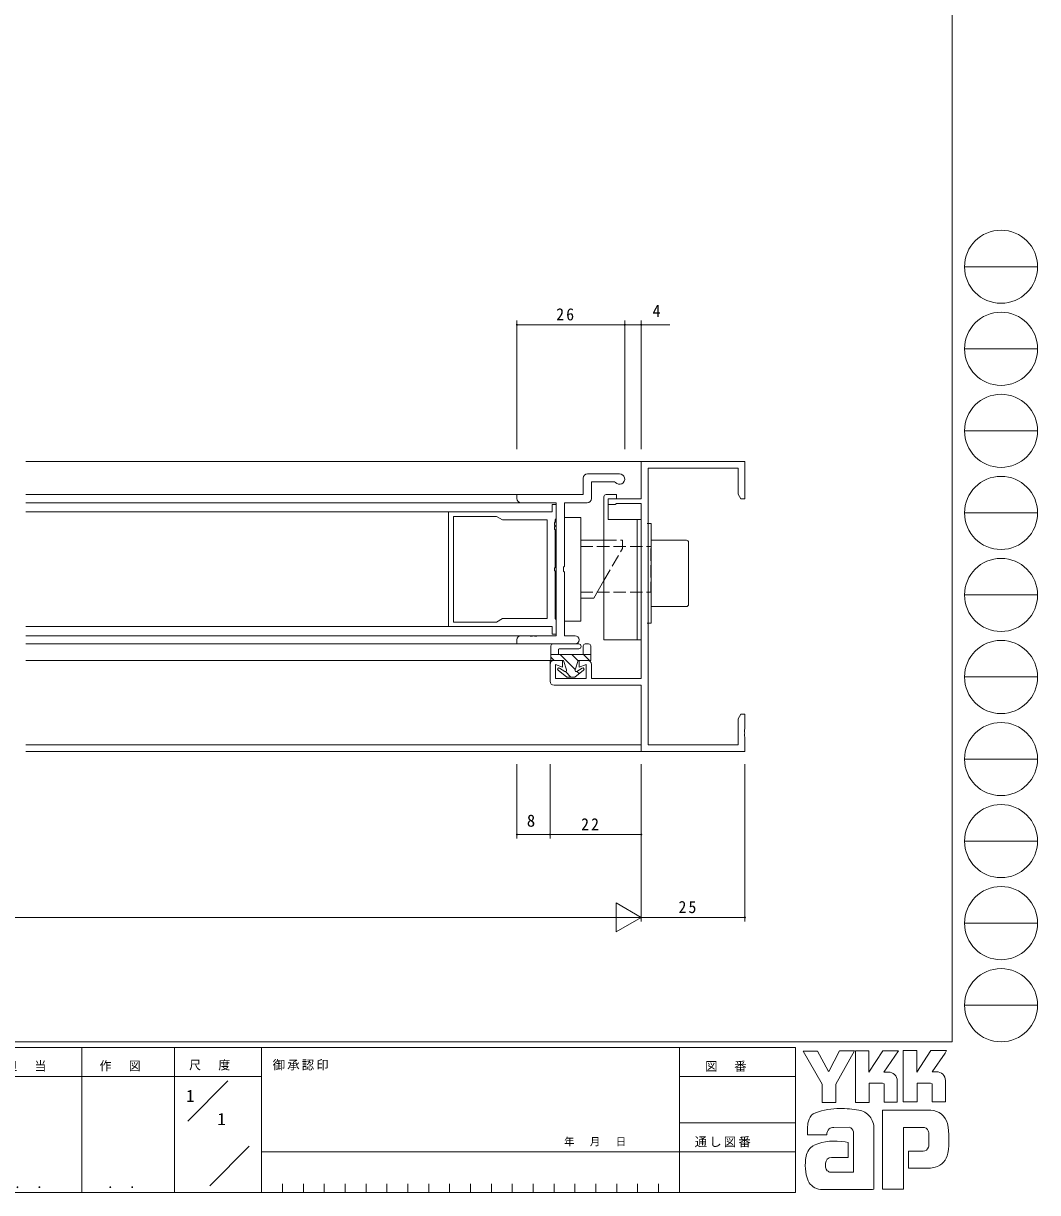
# Model space of a CAD drawing. Units: millimetres on the paper. Extents: x -420 to 373, y -297 to 267.
# Drawn here: x 128.2 to 372.9, y -297 to -14.9 of the extents above; entities that cross this region are included whole.
import ezdxf
from ezdxf.enums import TextEntityAlignment as Align

# ---------------------------------------------------------------- set-up
doc = ezdxf.new("R2010")
doc.units = ezdxf.units.MM
doc.linetypes.add('DASHED3', pattern=[4, 3, -1])
for name, color, linetype, lineweight in [('0-1_YKK_ZWAK', 7, 'Continuous', 9), ('0-3_YKK_11', 7, 'Continuous', 9), ('0-4_YKK_12', 2, 'Continuous', 9), ('0-5_YKK_13', 4, 'Continuous', 9), ('0-6_YKK_D', 6, 'Continuous', 9)]:
    doc.layers.add(name, color=color, linetype=linetype, lineweight=lineweight)
doc.layers.add('0-2_USER1', color=7, linetype='Continuous')
doc.styles.add('ＭＳ ゴシック', font='')
doc.styles.get('ＭＳ ゴシック').set_extended_font_data('MS Gothic')

msp = doc.modelspace()

# ---------------------------------------------------------------- linework, layer by layer
at = {"layer": '0-1_YKK_ZWAK'}
for p, q in [((352.3, 264.4), (352.3, -260.6)), ((355.276, -73.616), (372.916, -73.616)), ((355.276, -93.412), (372.916, -93.412)), ((355.276, -113.208), (372.916, -113.208)), ((355.276, -133.004), (372.916, -133.004)), ((355.276, -152.8), (372.916, -152.8)), ((355.276, -172.596), (372.916, -172.596)), ((355.276, -192.392), (372.916, -192.392)), ((355.276, -212.188), (372.916, -212.188)), ((355.276, -231.984), (372.916, -231.984)), ((355.276, -251.78), (372.916, -251.78)), ((352.3, -260.6), (-417.7, -260.6)), ((314.5, -262), (-417.7, -262)), ((142.3, -262), (142.3, -297)), ((164.7, -262), (164.7, -297)), ((185.7, -262), (185.7, -297)), ((286.5, -262), (286.5, -297)), ((314.5, -262), (314.5, -297)), ((316.337, -262.906), (319.851, -262.906)), ((320.932, -270.799), (316.337, -262.906)), ((325.136, -262.798), (322.581, -267.771)), ((328.96, -275.231), (328.96, -262.825)), ((340.474, -262.717), (343.745, -262.717)), ((340.474, -275.123), (340.474, -262.717)), ((347.178, -262.717), (350.962, -262.717)), ((350.583, -263.365), (347.461, -267.825)), ((350.962, -262.717), (350.583, -263.365)), ((336.879, -267.906), (335.84, -267.906)), ((348.501, -267.825), (347.461, -267.825)), ((165.684, -268.999), (97.5, -268.999)), ((165.684, -268.999), (185.7, -268.999)), ((167.87, -279.736), (177.564, -270.043)), ((286.5, -269), (314.5, -269)), ((335.474, -270.582), (332.284, -270.582)), ((339.042, -270.069), (339.042, -275.15)), ((343.88, -270.555), (343.88, -275.123)), ((347.069, -270.555), (343.88, -270.555)), ((347.502, -270.717), (347.069, -270.555)), ((347.502, -275.096), (347.502, -270.717)), ((350.664, -270.069), (350.664, -275.096)), ((343.88, -275.123), (340.474, -275.123)), ((347.502, -275.046), (347.553, -275.096)), ((350.664, -275.096), (347.502, -275.096)), ((347.124, -277.096), (335.528, -277.096)), ((335.528, -277.096), (335.528, -296.206)), ((286.5, -280.199), (314.5, -280.199)), ((317.418, -283.07), (317.418, -281.141)), ((327.446, -281.205), (323.748, -281.275)), ((333.419, -281.583), (333.419, -296.179)), ((340.555, -281.259), (345.204, -281.259)), ((340.555, -296.206), (340.555, -281.259)), ((322.067, -283.07), (317.418, -283.07)), ((328.527, -292.071), (328.527, -282.34)), ((346.673, -282.756), (346.691, -285.391)), ((173.172, -295.345), (182.696, -285.821)), ((185.7, -287.2), (286.5, -287.2)), ((314.5, -287.199), (286.5, -287.199)), ((341.772, -286.989), (341.772, -291.125)), ((345.313, -286.989), (341.772, -286.989)), ((327.176, -288.53), (323.181, -288.535)), ((322.905, -292.071), (328.527, -292.071)), ((328.095, -292.071), (328.446, -292.071)), ((328.527, -292.07), (328.528, -292.071)), ((341.772, -291.125), (347.097, -291.125)), ((347.097, -291.125), (348.178, -290.882)), ((190.74, -294.9), (190.74, -297)), ((195.78, -294.9), (195.78, -297)), ((200.82, -294.9), (200.82, -297)), ((205.86, -294.9), (205.86, -297)), ((210.9, -294.9), (210.9, -297)), ((215.94, -294.9), (215.94, -297)), ((220.98, -294.9), (220.98, -297)), ((226.02, -294.9), (226.02, -297)), ((231.06, -294.9), (231.06, -297)), ((236.1, -294.9), (236.1, -297)), ((241.14, -294.9), (241.14, -297)), ((246.18, -294.9), (246.18, -297)), ((251.22, -294.9), (251.22, -297)), ((256.26, -294.9), (256.26, -297)), ((261.3, -294.9), (261.3, -297)), ((266.34, -294.9), (266.34, -297)), ((271.38, -294.9), (271.38, -297)), ((276.42, -294.9), (276.42, -297)), ((281.46, -294.9), (281.46, -297)), ((333.419, -296.179), (333.095, -296.233)), ((-417.7, -297), (314.5, -297)), ((322.067, -296.26), (320.58, -296.26)), ((333.095, -296.233), (322.067, -296.26))]:
    msp.add_line(p, q, dxfattribs=at)
for points in [[(319.851, -262.906), (322.364, -267.609), (322.581, -267.771)], [(325.136, -262.798), (328.762, -262.798), (324.23, -270.826)], [(328.96, -262.825), (332.176, -262.825), (332.176, -267.923), (335.555, -262.771)], [(335.555, -262.771), (339.38, -262.771), (335.84, -267.906)], [(343.745, -262.717), (343.745, -267.908), (347.178, -262.717)], [(324.23, -270.826), (324.23, -275.258), (320.932, -275.258), (320.932, -270.799)], [(332.284, -270.582), (332.284, -275.231), (328.96, -275.231)], [(339.042, -275.15), (335.906, -275.15), (335.906, -270.744), (335.474, -270.582)], [(326.473, -284.773), (327.176, -284.935), (327.176, -288.53)], [(335.528, -296.206), (339.772, -296.206), (340.555, -296.206)]]:
    msp.add_lwpolyline(points, dxfattribs=at)
for centre in [(364.096, -73.616), (364.096, -93.412), (364.096, -113.208), (364.096, -133.004), (364.096, -152.8), (364.096, -172.596), (364.096, -192.392), (364.096, -212.188), (364.096, -231.984), (364.096, -251.78)]:
    msp.add_circle(centre, 8.82, dxfattribs=at)
for centre, radius, start, end in [((336.879, -270.069), 2.163, 0.00165, 89.99603), ((348.501, -269.988), 2.163, 0.00165, 89.99603), ((320.106, -280.055), 2.444, 109.02126, 161.51263), ((325.222, -294.401), 17.68, 89.89165, 109.30847), ((325.741, -297.463), 20.748, 78.78009, 91.46938), ((329.03, -281.496), 4.449, 40.66422, 80.31693), ((328.809, -281.485), 4.612, 358.78058, 38.76563), ((346.972, -281.44), 4.341, 14.44571, 87.08746), ((322.459, -281.166), 5.037, 158.41083, 179.71774), ((324.175, -283.007), 2.109, 138.46381, 181.71359), ((323.615, -282.971), 1.701, 85.50551, 126.78038), ((326.956, -282.754), 1.625, 14.75519, 72.44994), ((345.365, -282.479), 1.229, 16.43123, 96.91661), ((330.666, -284.187), 20.86, 350.99026, 10.67624), ((324.02, -297.854), 13.309, 79.38097, 112.05824), ((343.031, -283.208), 3.673, 4.93422, 17.03551), ((320.927, -288.927), 3.908, 121.8271, 169.08475), ((345.314, -285.684), 1.306, 269.95467, 342.90144), ((343.01, -285.041), 3.697, 343.6902, 354.75362), ((347.035, -286.745), 4.291, 285.4429, 349.90448), ((327.949, -290.395), 11.082, 168.76372, 199.80078), ((324.082, -290.328), 2.369, 171.08202, 216.71922), ((323.19, -289.979), 1.445, 90.33952, 178.03638), ((323.15, -290.565), 1.526, 230.97279, 260.7549), ((320.94, -292.443), 3.823, 207.31435, 263.59464)]:
    msp.add_arc(centre, radius, start, end, dxfattribs=at)
at = {"layer": '0-3_YKK_11'}
for p, q in [((277.3, -120.6), (302.3, -120.6)), ((277.3, -129.6), (277.3, -120.6)), ((302.3, -120.6), (302.3, -129.6)), ((272.051, -123.6), (264.301, -123.6)), ((300.67, -122.23), (278.93, -122.23)), ((278.93, -122.23), (278.93, -188.97)), ((300.67, -128.509), (300.67, -122.23)), ((263.301, -124.6), (263.301, -128.6)), ((265.251, -125.55), (270.866, -125.55)), ((265.251, -129.55), (265.251, -125.55)), ((270.866, -125.55), (271.095, -125.656)), ((247.301, -128.6), (247.301, -129.55)), ((263.301, -128.6), (247.301, -128.6)), ((269.3, -129.6), (277.3, -129.6)), ((269.3, -131), (269.3, -129.6)), ((301.3, -129.6), (300.67, -128.509)), ((302.3, -129.6), (301.3, -129.6)), ((248.301, -130.55), (256.801, -130.55)), ((255.799, -130.95), (255.799, -132.75)), ((256.799, -130.95), (255.799, -130.95)), ((256.799, -134.38), (256.799, -130.95)), ((256.801, -130.55), (256.801, -162.65)), ((258.751, -130.55), (264.251, -130.55)), ((258.751, -145.858), (258.751, -130.55)), ((271, -131), (269.3, -131)), ((271.3, -130.7), (271, -131)), ((277.3, -130.7), (271.3, -130.7)), ((277.3, -172.97), (277.3, -130.7)), ((230.799, -132.75), (230.799, -146.6)), ((255.799, -132.75), (230.799, -132.75)), ((231.999, -159.35), (231.999, -133.85)), ((231.999, -133.85), (242.362, -133.85)), ((231.999, -159.35), (231.999, -133.85)), ((242.362, -133.85), (243.799, -134.68)), ((243.799, -134.68), (254.569, -134.68)), ((254.569, -134.68), (254.569, -158.52)), ((256.379, -135.375), (256.499, -135.192)), ((256.379, -135.925), (256.379, -135.375)), ((256.499, -134.68), (256.799, -134.38)), ((256.499, -135.192), (256.499, -134.68)), ((256.499, -136.108), (256.379, -135.925)), ((256.379, -136.375), (256.499, -136.192)), ((256.379, -136.925), (256.379, -136.375)), ((256.499, -137.108), (256.379, -136.925)), ((256.499, -136.192), (256.499, -136.108)), ((256.499, -146.142), (256.499, -137.108)), ((230.799, -146.6), (230.799, -160.45)), ((256.379, -146.325), (256.499, -146.142)), ((256.379, -146.875), (256.379, -146.325)), ((258.563, -146.136), (258.751, -145.858)), ((258.563, -147.063), (258.563, -146.136)), ((256.499, -147.058), (256.379, -146.875)), ((256.499, -158.52), (256.499, -147.058)), ((258.751, -147.342), (258.563, -147.063)), ((258.751, -162.65), (258.751, -147.342)), ((230.799, -160.45), (255.799, -160.45)), ((242.362, -159.35), (231.999, -159.35)), ((243.799, -158.52), (242.362, -159.35)), ((254.569, -158.52), (243.799, -158.52)), ((255.799, -160.45), (255.799, -162.25)), ((256.799, -158.82), (256.499, -158.52)), ((256.799, -162.25), (256.799, -158.82)), ((250.337, -162.65), (248.301, -162.65)), ((250.521, -162.77), (250.337, -162.65)), ((251.071, -162.77), (250.521, -162.77)), ((251.254, -162.65), (251.071, -162.77)), ((251.337, -162.65), (251.254, -162.65)), ((251.521, -162.77), (251.337, -162.65)), ((252.071, -162.77), (251.521, -162.77)), ((252.254, -162.65), (252.071, -162.77)), ((256.801, -162.65), (252.254, -162.65)), ((255.799, -162.25), (256.799, -162.25)), ((261.326, -162.65), (258.751, -162.65)), ((247.301, -163.65), (247.301, -164.6)), ((247.301, -164.6), (261.326, -164.6)), ((256.3, -168.6), (258.3, -168.6)), ((258.3, -168.6), (258.3, -170.219)), ((262.3, -168.6), (264.3, -168.6)), ((262.3, -170.219), (262.3, -168.6)), ((255.3, -173.6), (255.3, -169.6)), ((256.6, -169.6), (256.6, -172.97)), ((258.3, -170.219), (256.6, -169.6)), ((264, -169.6), (262.3, -170.219)), ((264, -172.97), (264, -169.6)), ((265.3, -169.6), (265.3, -172.97)), ((277.3, -174.6), (256.3, -174.6)), ((256.6, -172.97), (264, -172.97)), ((265.3, -172.97), (277.3, -172.97)), ((277.3, -190.6), (277.3, -174.6)), ((300.67, -182.691), (301.3, -181.6)), ((300.67, -188.97), (300.67, -182.691)), ((301.3, -181.6), (302.3, -181.6)), ((302.3, -181.6), (302.3, -185.142)), ((302.3, -185.142), (302.18, -185.325)), ((302.18, -185.325), (302.18, -185.875)), ((302.18, -185.875), (302.3, -186.058)), ((302.3, -186.142), (302.18, -186.325)), ((302.3, -186.058), (302.3, -186.142)), ((278.93, -188.97), (300.67, -188.97)), ((302.18, -186.325), (302.18, -186.875)), ((302.18, -186.875), (302.3, -187.058)), ((302.3, -187.058), (302.3, -190.6)), ((302.3, -190.6), (277.3, -190.6))]:
    msp.add_line(p, q, dxfattribs=at)
for centre, radius, start, end in [((264.301, -124.6), 1, 90, 179.99998), ((272.051, -124.85), 1.25, 220.17789, 89.99997), ((248.301, -129.55), 1, 180, 269.99998), ((264.251, -129.55), 1, 270, 359.99998), ((248.301, -163.65), 1, 90, 179.99998), ((261.326, -163.625), 0.975, 0, 89.99998), ((261.326, -163.625), 0.975, 269.99985, 359.99983), ((256.3, -169.6), 1, 90, 179.99998), ((264.3, -169.6), 1, 0, 89.99998), ((256.3, -173.6), 1, 180, 269.99998)]:
    msp.add_arc(centre, radius, start, end, dxfattribs=at)
at = {"layer": '0-4_YKK_12'}
for p, q in [((277.401, -120.6), (128.8, -120.6)), ((252.776, -128.6), (128.8, -128.6)), ((256.501, -130.55), (128.8, -130.55)), ((255.499, -132.75), (128.8, -132.75)), ((255.499, -160.45), (128.8, -160.45)), ((256.501, -162.65), (128.8, -162.65)), ((252.776, -164.6), (128.8, -164.6)), ((255.3, -168.6), (128.8, -168.6)), ((255.3, -168.6), (255.3, -169.6)), ((277.3, -188.97), (128.8, -188.97)), ((277.6, -190.6), (128.8, -190.6))]:
    msp.add_line(p, q, dxfattribs=at)
at = {"layer": '0-5_YKK_13'}
for p, q in [((268.299, -163.6), (268.3, -129.051)), ((268.797, -128.6), (271.297, -128.601)), ((271.298, -129.6), (271.298, -128.6)), ((258.751, -134.1), (262.749, -134.1)), ((262.748, -134.1), (262.748, -159.1)), ((276.3, -134.6), (276.3, -163.6)), ((278.7, -135.6), (279.7, -135.6)), ((279.7, -135.6), (279.7, -159.6)), ((262.748, -139.6), (268.3, -139.6)), ((279.7, -139.6), (288.2, -139.6)), ((288.7, -140.1), (288.7, -155.1)), ((265.82, -153.6), (268.299, -149.305)), ((262.749, -153.6), (265.82, -153.6)), ((279.7, -155.6), (288.2, -155.6)), ((258.751, -159.1), (262.749, -159.1)), ((278.7, -159.6), (279.7, -159.6)), ((268.299, -163.6), (277.3, -163.6)), ((255.5, -168.6), (255.5, -165.1)), ((262.2, -164.6), (256, -164.6)), ((257.3, -166), (257.3, -167.2)), ((257.5, -165.8), (262.2, -165.8)), ((263.3, -167.2), (263.3, -165.1)), ((263.8, -164.6), (264.6, -164.6)), ((265.1, -165.1), (265.1, -168.6)), ((255.5, -167.2), (265.1, -167.2)), ((256.29, -168.6), (255.5, -167.81)), ((258.5, -168.6), (255.5, -168.6)), ((261.343, -170.825), (257.719, -167.2)), ((258.5, -168.6), (259.284, -170.903)), ((262.061, -168.714), (260.547, -167.2)), ((262.1, -168.6), (261.316, -170.903)), ((265.1, -168.6), (262.1, -168.6)), ((264.775, -168.6), (263.375, -167.2)), ((257.213, -170.935), (259.3, -172.6)), ((258.84, -171.254), (257.56, -170.446)), ((260.29, -172.6), (258.99, -171.3)), ((263.387, -170.935), (261.3, -172.6)), ((261.76, -171.254), (263.04, -170.446)), ((262.311, -171.793), (261.768, -171.249)), ((261.3, -172.6), (259.3, -172.6))]:
    msp.add_line(p, q, dxfattribs=at)
at = {"layer": '0-5_YKK_13', "linetype": 'DASHED3'}
for p, q in [((268.3, -139.6), (272.747, -139.6)), ((272.749, -139.601), (272.749, -141.6)), ((262.598, -141.1), (279.598, -141.1)), ((268.299, -149.305), (272.748, -141.601)), ((279.598, -141.6), (279.598, -152.1)), ((262.598, -152.1), (279.598, -152.1))]:
    msp.add_line(p, q, dxfattribs=at)
at = {"layer": '0-5_YKK_13'}
msp.add_lwpolyline([(269.301, -130.7), (269.301, -134.6), (277.301, -134.6)], dxfattribs=at)
for centre, radius, start, end in [((268.797, -129.1), 0.5, 90, 180.06297), ((288.2, -140.1), 0.5, 0, 90), ((288.2, -155.1), 0.5, 270, 0), ((256, -165.1), 0.5, 90, 180), ((257.5, -166), 0.2, 90, 180), ((262.2, -165.2), 0.6, 270, 90), ((263.8, -165.1), 0.5, 90, 180), ((264.6, -165.1), 0.5, 0, 90), ((257.4, -170.7), 0.3, 57.75244, 231.41034), ((259, -171), 0.3, 237.75244, 18.79733), ((261.6, -171), 0.3, 161.20265, 302.24754), ((263.2, -170.7), 0.3, 308.58965, 122.24754)]:
    msp.add_arc(centre, radius, start, end, dxfattribs=at)
at = {"layer": '0-6_YKK_D'}
for p, q in [((247.301, -117.6), (247.301, -86.6)), ((273.301, -117.6), (273.301, -86.6)), ((273.301, -117.6), (273.301, -86.6)), ((277.3, -117.6), (277.3, -86.6)), ((247.301, -87.6), (273.301, -87.6)), ((273.301, -87.6), (277.3, -87.6)), ((277.3, -87.6), (284.2, -87.6)), ((247.301, -193.6), (247.301, -211.6)), ((255.3, -193.6), (255.3, -211.6)), ((255.3, -193.6), (255.3, -211.6)), ((277.3, -193.6), (277.3, -211.6)), ((277.3, -193.6), (277.3, -231.6)), ((277.3, -193.6), (277.3, -231.6)), ((302.3, -193.6), (302.3, -231.6)), ((255.3, -210.6), (247.301, -210.6)), ((277.3, -210.6), (255.3, -210.6)), ((271.238, -227.1), (271.238, -234.1)), ((277.3, -230.6), (271.238, -227.1)), ((-15.7, -230.6), (270.3, -230.6)), ((277.3, -230.6), (265.176, -230.6)), ((277.3, -230.6), (271.238, -234.1)), ((302.3, -230.6), (277.3, -230.6))]:
    msp.add_line(p, q, dxfattribs=at)
for centre, start, end in [((247.301, -87.6), 0, 180), ((247.301, -87.6), 180, 0), ((273.301, -87.6), 0, 180), ((273.301, -87.6), 0, 180), ((273.301, -87.6), 180, 0), ((273.301, -87.6), 180, 0), ((277.3, -87.6), 0, 180), ((277.3, -87.6), 180, 0), ((247.301, -210.6), 0, 180), ((247.301, -210.6), 180, 0), ((255.3, -210.6), 0, 180), ((255.3, -210.6), 0, 180), ((255.3, -210.6), 180, 0), ((255.3, -210.6), 180, 0), ((277.3, -210.6), 0, 180), ((277.3, -210.6), 180, 0), ((302.3, -230.6), 0, 180), ((302.3, -230.6), 180, 0)]:
    msp.add_arc(centre, 0.106, start, end, dxfattribs=at)

# ---------------------------------------------------------------- texts
at = {"layer": '0-1_YKK_ZWAK', "color": 4, "style": 'ＭＳ ゴシック'}
msp.add_text('年   月   日', height=1.833, dxfattribs=at).set_placement((258.676, -286.169), align=Align.BOTTOM_LEFT)
at = {"layer": '0-1_YKK_ZWAK', "char_height": 2.199, "attachment_point": 7, "style": 'ＭＳ ゴシック'}
for s, insert in [('\\T1.24;\\W0.95;担\\~\\~当', (123.855, -267.78)), ('\\T1.24;\\W0.95;作\\~\\~図', (146.62, -267.762)), ('\\T1.24;\\W0.95;尺\\~\\~度', (168.212, -267.537)), ('\\T1.17;御承認印', (188.367, -267.533)), ('\\T1.17;図\u3000番', (292.698, -267.862)), ('\\T1.17;通し図番', (290.179, -286.085)), ('\\T1.24;\\W0.95;\\~．\\~．', (124.355, -295.946)), ('\\T1.24;\\W0.95;\\~．\\~．', (146.755, -295.946))]:
    msp.add_mtext(s, dxfattribs=dict(at, insert=insert))
at = {"layer": '0-2_USER1', "style": 'ＭＳ ゴシック'}
for p in [(167.5, -275.999), (175.033, -281.599)]:
    msp.add_text('1', height=2.933, dxfattribs=at).set_placement(p, align=Align.BOTTOM_LEFT)
at = {"layer": '0-6_YKK_D', "color": 7, "style": 'ＭＳ ゴシック'}
for s, p in [('4', (280, -86.6)), ('8', (249.7, -209.6))]:
    msp.add_text(s, height=2.933, dxfattribs=at).set_placement(p, align=Align.BOTTOM_LEFT)
at = {"layer": '0-6_YKK_D', "color": 7, "char_height": 2.933, "attachment_point": 7, "style": 'ＭＳ ゴシック'}
for s, insert in [('\\T1.27;\\W0.95;26', (256.781, -86.6)), ('\\T1.27;\\W0.95;22', (262.78, -209.6)), ('\\T1.27;\\W0.95;25', (286.28, -229.6))]:
    msp.add_mtext(s, dxfattribs=dict(at, insert=insert))

doc.saveas('drawing.dxf')
